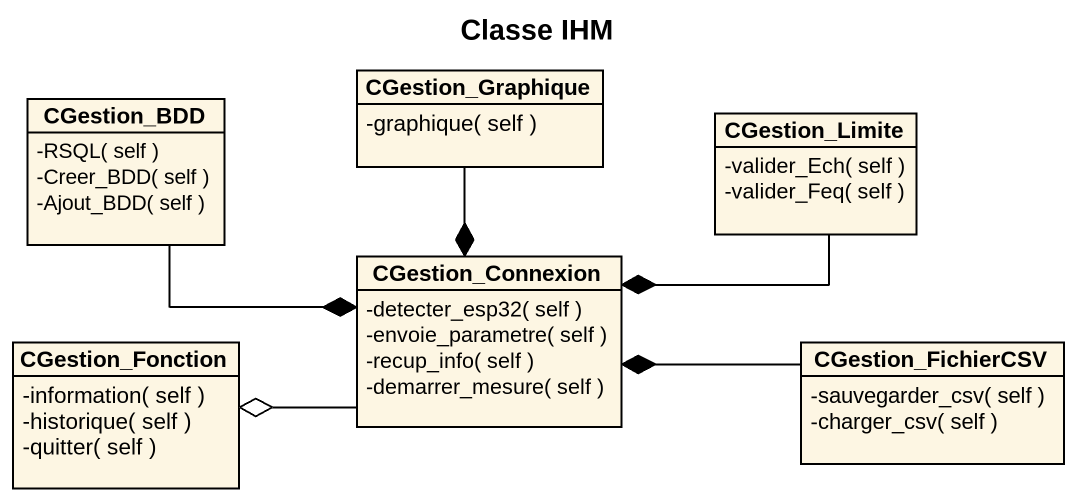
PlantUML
@startuml
title Classe IHM
hide circle
hide empty members
skinparam classAttributeIconSize 0
class CGestion_Graphique {
  -graphique( self )
}
class CGestion_BDD {
  -RSQL( self )
  -Creer_BDD( self )
  -Ajout_BDD( self )
}
class CGestion_Limite {
  -valider_Ech( self )
  -valider_Feq( self )
}
class CGestion_Connexion {
  -detecter_esp32( self )
  -envoie_parametre( self )
  -recup_info( self )
  -demarrer_mesure( self )
}
class CGestion_Fonction {
  -information( self )
  -historique( self )
  -quitter( self )
}
class CGestion_FichierCSV {
  -sauvegarder_csv( self )
  -charger_csv( self )
}
CGestion_Connexion *-up- CGestion_Graphique
CGestion_Connexion *-left- CGestion_BDD
CGestion_Connexion *-right- CGestion_Limite
CGestion_Connexion *-right- CGestion_FichierCSV
CGestion_Fonction o-right- CGestion_Connexion
@enduml
